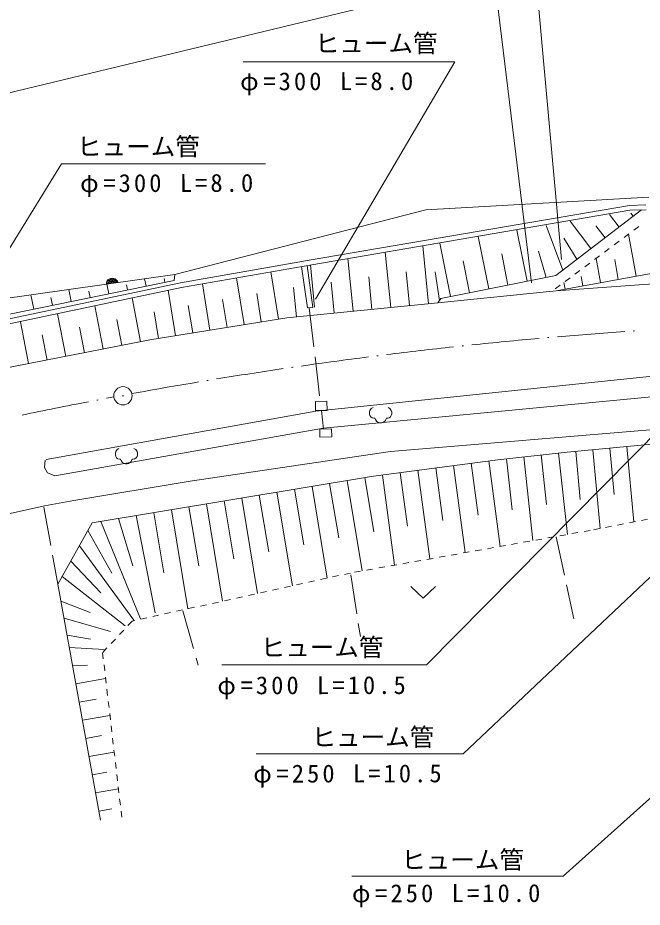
# Model space of a CAD drawing. Units: millimetres, scale not verified. Extents: x 40000 to 680000, y 20000 to 380000.
# Drawn here: x 160792 to 211692, y 268285 to 340742 of the extents above; entities that cross this region are included whole.
import ezdxf
from ezdxf.enums import TextEntityAlignment as Align

# ---------------------------------------------------------------- set-up
doc = ezdxf.new("R2010")
doc.units = ezdxf.units.MM
doc.header["$LTSCALE"] = 1000
doc.linetypes.add('USER3', pattern=[4, 3.2, -0.8])
doc.linetypes.add('USER4', pattern=[1, 0.5, -0.5])
doc.layers.add('S-SUV', color=7, linetype='Continuous', lineweight=13)
doc.styles.add('ＭＳ ゴシック', font='')
doc.styles.get('ＭＳ ゴシック').set_extended_font_data('MS Gothic')

msp = doc.modelspace()

# ---------------------------------------------------------------- linework, layer by layer
at = {"layer": 'S-SUV'}
for p, q in [((202791, 346860), (205113, 321052)), ((199479, 345379), (202656, 319141)), ((86051, 316770), (199627, 344162)), ((179158, 337159), (196425, 337159)), ((196425, 337159), (185047, 317832)), ((164367, 328832), (155016, 313737)), ((164367, 328832), (180988, 328832)), ((194055, 325091), (212235, 326133)), ((184696, 321012), (210651, 325462)), ((210651, 325462), (211986, 325494)), ((173589, 319836), (194055, 325091)), ((210690, 325063), (184764, 320618)), ((211631, 325085), (204643, 319752)), ((209807, 323693), (209025, 324718)), ((212000, 325094), (210690, 325063)), ((210955, 324569), (210763, 324821)), ((207512, 321942), (205806, 324177)), ((202302, 319284), (201469, 323447)), ((205216, 320190), (203875, 323816)), ((208659, 322818), (207913, 323796)), ((199181, 318660), (198329, 322919)), ((206364, 321066), (205313, 322793)), ((211192, 319693), (210568, 323116)), ((194269, 317442), (193806, 322158)), ((196060, 318036), (195189, 322391)), ((203862, 319596), (203236, 321739)), ((174067, 319157), (184696, 321012)), ((188119, 316838), (187697, 321131)), ((191194, 317140), (190752, 321645)), ((200741, 318972), (200236, 321499)), ((208295, 319165), (207934, 321145)), ((209743, 319429), (209448, 321050)), ((184764, 320618), (174143, 318765)), ((183932, 320473), (184407, 317102)), ((184372, 320550), (184852, 317145)), ((184982, 317157), (184642, 320617)), ((197621, 318348), (197104, 320932)), ((214812, 320353), (204675, 318506)), ((153173, 316923), (173589, 319836)), ((168349, 319512), (168502, 319534)), ((168502, 319534), (168624, 319514)), ((173543, 319350), (173589, 319836)), ((179245, 315743), (178626, 319554)), ((182038, 316196), (181414, 320047)), ((189656, 316989), (189397, 319628)), ((192732, 317291), (192460, 320057)), ((195159, 317698), (194820, 320045)), ((204643, 319752), (195280, 317880)), ((206847, 318901), (206710, 319657)), ((173543, 319350), (153715, 315288)), ((154134, 314966), (174067, 319157)), ((168980, 319178), (167990, 319037)), ((167990, 319037), (168013, 319156)), ((168006, 319102), (168946, 319236)), ((168013, 319156), (168056, 319261)), ((168913, 319295), (168022, 319168)), ((168205, 318256), (168043, 319044)), ((168050, 319235), (168864, 319351)), ((168056, 319261), (168137, 319384)), ((168811, 319407), (168091, 319304)), ((168137, 319384), (168238, 319459)), ((168141, 319374), (168740, 319460)), ((168238, 319459), (168349, 319512)), ((168615, 319505), (168246, 319452)), ((168624, 319514), (168741, 319470)), ((168741, 319470), (168853, 319375)), ((168853, 319375), (168926, 319287)), ((168926, 319287), (168980, 319178)), ((169730, 318569), (169644, 318986)), ((171255, 318881), (171131, 319485)), ((172780, 319194), (172717, 319501)), ((176451, 315290), (175839, 319062)), ((186581, 316687), (186334, 319199)), ((204675, 318506), (214730, 319227)), ((205399, 318638), (205301, 319175)), ((174143, 318765), (154232, 314578)), ((162104, 317006), (161867, 318163)), ((165154, 317631), (164955, 318604)), ((166680, 317944), (166571, 318472)), ((173657, 314837), (173055, 318549)), ((180641, 315969), (180269, 318268)), ((183506, 316385), (183272, 318763)), ((195038, 317517), (204675, 318506)), ((163629, 317319), (163498, 317958)), ((170801, 314348), (170105, 317917)), ((177848, 315516), (177479, 317791)), ((195038, 317517), (182737, 316309)), ((195280, 317880), (195038, 317517)), ((167757, 313754), (167072, 317267)), ((172260, 314610), (171906, 316796)), ((175054, 315063), (174689, 317314)), ((184407, 317102), (184852, 317145)), ((161670, 312566), (161006, 315968)), ((164714, 313160), (164039, 316618)), ((169279, 314051), (168865, 316176)), ((182737, 316309), (171562, 314497)), ((166236, 313457), (165828, 315549)), ((171562, 314497), (153300, 310933)), ((163192, 312863), (162790, 314921)), ((254391, 314953), (205260, 270818)), ((185098, 308699), (213888, 311691)), ((197107, 280783), (229991, 311881)), ((185977, 309504), (185052, 309478)), ((185052, 309478), (185073, 308736)), ((214926, 310095), (185707, 307303)), ((185999, 308762), (185977, 309504)), ((163109, 304760), (185098, 308699)), ((185073, 308736), (185999, 308762)), ((189502, 308754), (189470, 308615)), ((189610, 308916), (189502, 308754)), ((189749, 308988), (189610, 308916)), ((191126, 308916), (190987, 308988)), ((191234, 308754), (191126, 308916)), ((191270, 308615), (191234, 308754)), ((194104, 288018), (215146, 309322)), ((189470, 308615), (189470, 308475)), ((189470, 308475), (189502, 308331)), ((189502, 308331), (189574, 308228)), ((189574, 308228), (189677, 308156)), ((189677, 308156), (189821, 308124)), ((189821, 308124), (189889, 308124)), ((189889, 308124), (189947, 308016)), ((189947, 308016), (190019, 307890)), ((190753, 307926), (190789, 308016)), ((190789, 308016), (190847, 308124)), ((190847, 308124), (190919, 308124)), ((190919, 308124), (191059, 308156)), ((191059, 308156), (191162, 308228)), ((191162, 308228), (191234, 308331)), ((191234, 308331), (191270, 308475)), ((191270, 308475), (191270, 308615)), ((185707, 307303), (163815, 303414)), ((186358, 307265), (185400, 307232)), ((185400, 307232), (185422, 306570)), ((186381, 306603), (186358, 307265)), ((190019, 307890), (190159, 307782)), ((190159, 307782), (190298, 307751)), ((190298, 307751), (190433, 307751)), ((190433, 307751), (190546, 307782)), ((190546, 307782), (190685, 307854)), ((190685, 307854), (190753, 307926)), ((191162, 305416), (216342, 307493)), ((185422, 306570), (186381, 306603)), ((205573, 305356), (213908, 306139)), ((210435, 305813), (211012, 299674)), ((168780, 305412), (168748, 305272)), ((168748, 305272), (168748, 305133)), ((168748, 305133), (168780, 304989)), ((168888, 305574), (168780, 305412)), ((169027, 305646), (168888, 305574)), ((170404, 305574), (170265, 305646)), ((170512, 305412), (170404, 305574)), ((170548, 305272), (170512, 305412)), ((170512, 304989), (170548, 305133)), ((170548, 305133), (170548, 305272)), ((174837, 302985), (191162, 305416)), ((199922, 304740), (205573, 305356)), ((203454, 305125), (203893, 301090)), ((204866, 305279), (205589, 298649)), ((206267, 305421), (206636, 301496)), ((207657, 305551), (208259, 299138)), ((209046, 305682), (209400, 301916)), ((162968, 304112), (163018, 304710)), ((168780, 304989), (168852, 304885)), ((168852, 304885), (168955, 304813)), ((168955, 304813), (169099, 304782)), ((169099, 304782), (169167, 304782)), ((169167, 304782), (169225, 304674)), ((169225, 304674), (169297, 304548)), ((169297, 304548), (169437, 304440)), ((169437, 304440), (169576, 304408)), ((169576, 304408), (169711, 304408)), ((169711, 304408), (169824, 304440)), ((169824, 304440), (169963, 304512)), ((169963, 304512), (170031, 304584)), ((170031, 304584), (170067, 304674)), ((170067, 304674), (170125, 304782)), ((170125, 304782), (170197, 304782)), ((170197, 304782), (170337, 304813)), ((170337, 304813), (170440, 304885)), ((170440, 304885), (170512, 304989)), ((189797, 303398), (199922, 304740)), ((197753, 304453), (198312, 300235)), ((199199, 304644), (200123, 297679)), ((200629, 304817), (201081, 300668)), ((202041, 304971), (202784, 298151)), ((163217, 303663), (162968, 304112)), ((163815, 303414), (163217, 303663)), ((191966, 303685), (192546, 299316)), ((193413, 303877), (194370, 296658)), ((194860, 304069), (195429, 299775)), ((196306, 304261), (197247, 297168)), ((165368, 301425), (174837, 302985)), ((166860, 299593), (189797, 303398)), ((187646, 303041), (188867, 295681)), ((189080, 303279), (189811, 298872)), ((190520, 303494), (191494, 296147)), ((183346, 302328), (184097, 297800)), ((184779, 302565), (186018, 295095)), ((186213, 302803), (186949, 298366)), ((162959, 300973), (165368, 301425)), ((179045, 301614), (180334, 293844)), ((180479, 301852), (181244, 297235)), ((181912, 302090), (183176, 294469)), ((146895, 297492), (162959, 300973)), ((174744, 300901), (175540, 296104)), ((176178, 301139), (177492, 293218)), ((177611, 301377), (178392, 296669)), ((170444, 300188), (172002, 292259)), ((171877, 300426), (172688, 295538)), ((173311, 300663), (174649, 292592)), ((164063, 294614), (166860, 299593)), ((167576, 299712), (170792, 291786)), ((169010, 299950), (170161, 296098)), ((166510, 298971), (168452, 295494)), ((165811, 297726), (170240, 291681)), ((165111, 296482), (167558, 293889)), ((164412, 295237), (169556, 291207)), ((167531, 275370), (164063, 294614)), ((192841, 294400), (193841, 293455)), ((193841, 293455), (194841, 294400)), ((164313, 293226), (166690, 292285)), ((164563, 291838), (168347, 290734)), ((164813, 290451), (166731, 290134)), ((164996, 289433), (167821, 289288)), ((165263, 287953), (166480, 287999)), ((177426, 288018), (194104, 288018)), ((165530, 286473), (167953, 286909)), ((165797, 284992), (167195, 285244)), ((166064, 283512), (168302, 283915)), ((166330, 282031), (167618, 282264)), ((166597, 280551), (168651, 280921)), ((180230, 280783), (197107, 280783)), ((166864, 279071), (168041, 279283)), ((167131, 277590), (169001, 277927)), ((167398, 276110), (168464, 276302)), ((188031, 270818), (205260, 270818))]:
    msp.add_line(p, q, dxfattribs=at)
at = {"layer": 'S-SUV', "linetype": 'USER4'}
for p, q in [((204607, 318655), (211788, 324029)), ((216056, 300656), (207441, 298978)), ((207441, 298978), (187902, 295510)), ((187902, 295510), (170112, 291594)), ((170112, 291594), (167707, 289020)), ((167707, 289020), (169273, 275594))]:
    msp.add_line(p, q, dxfattribs=at)
at = {"layer": 'S-SUV', "linetype": 'USER3'}
for p, q in [((184557, 317102), (185453, 309489)), ((185540, 308749), (185717, 307242)), ((162904, 300888), (164063, 294614)), ((204690, 298469), (206126, 291769)), ((187939, 295358), (188717, 290333)), ((174239, 292427), (175495, 288000))]:
    msp.add_line(p, q, dxfattribs=at)
at = {"layer": 'S-SUV'}
for radius in [746, 22.5]:
    msp.add_circle((169365, 309946), radius, dxfattribs=at)
for start, end in [(93.86923, 93.88721), (95.09113, 95.95364), (94.96533, 94.98331), (93.99503, 94.85754), (96.18723, 97.04974), (96.06146, 96.07944), (97.28336, 98.14584), (97.15756, 97.17554), (98.37946, 99.24197), (98.25366, 98.27164), (99.47556, 100.33807), (99.34979, 99.36774), (100.90103, 101.76352), (100.77524, 100.79321), (100.57254, 100.66742)]:
    msp.add_arc((235757, -49838), 365904, start, end, dxfattribs=at)

# ---------------------------------------------------------------- texts
at = {"layer": 'S-SUV', "style": 'ＭＳ ゴシック'}
for p in [(185011, 337479), (165630, 329069), (180595, 288275), (184740, 280961), (192053, 270966)]:
    msp.add_text('ヒューム管', height=1466, rotation=0.1, dxfattribs=at).set_placement(p, align=Align.BOTTOM_LEFT)
at = {"layer": 'S-SUV', "char_height": 1466, "attachment_point": 7, "rotation": 0.1, "style": 'ＭＳ ゴシック'}
for s, insert in [('\\T1.25;φ=300\\~L=8.0', (178916, 334432)), ('\\T1.25;φ=300\\~L=8.0', (165874, 326143)), ('\\T1.25;φ=300\\~L=10.5', (177060, 285227)), ('\\T1.25;φ=250\\~L=10.5', (179986, 278036)), ('\\T1.25;φ=250\\~L=10.0', (188031, 268284))]:
    msp.add_mtext(s, dxfattribs=dict(at, insert=insert))

doc.saveas('drawing.dxf')
